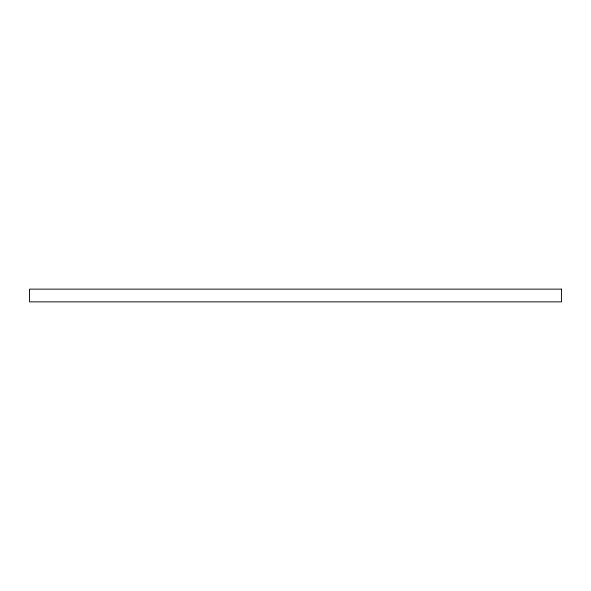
<?xml version="1.0" encoding="UTF-8"?>
<svg xmlns="http://www.w3.org/2000/svg" width="591" height="591" viewBox="0 0 591 591"><rect width="100%" height="100%" fill="white"/><g stroke="black" fill="none" stroke-linecap="round" stroke-linejoin="round"><path stroke-width="0.89" d="M561.45 289.132L29.55 289.132L29.55 301.868L561.45 301.868L561.45 289.132"/></g></svg>
